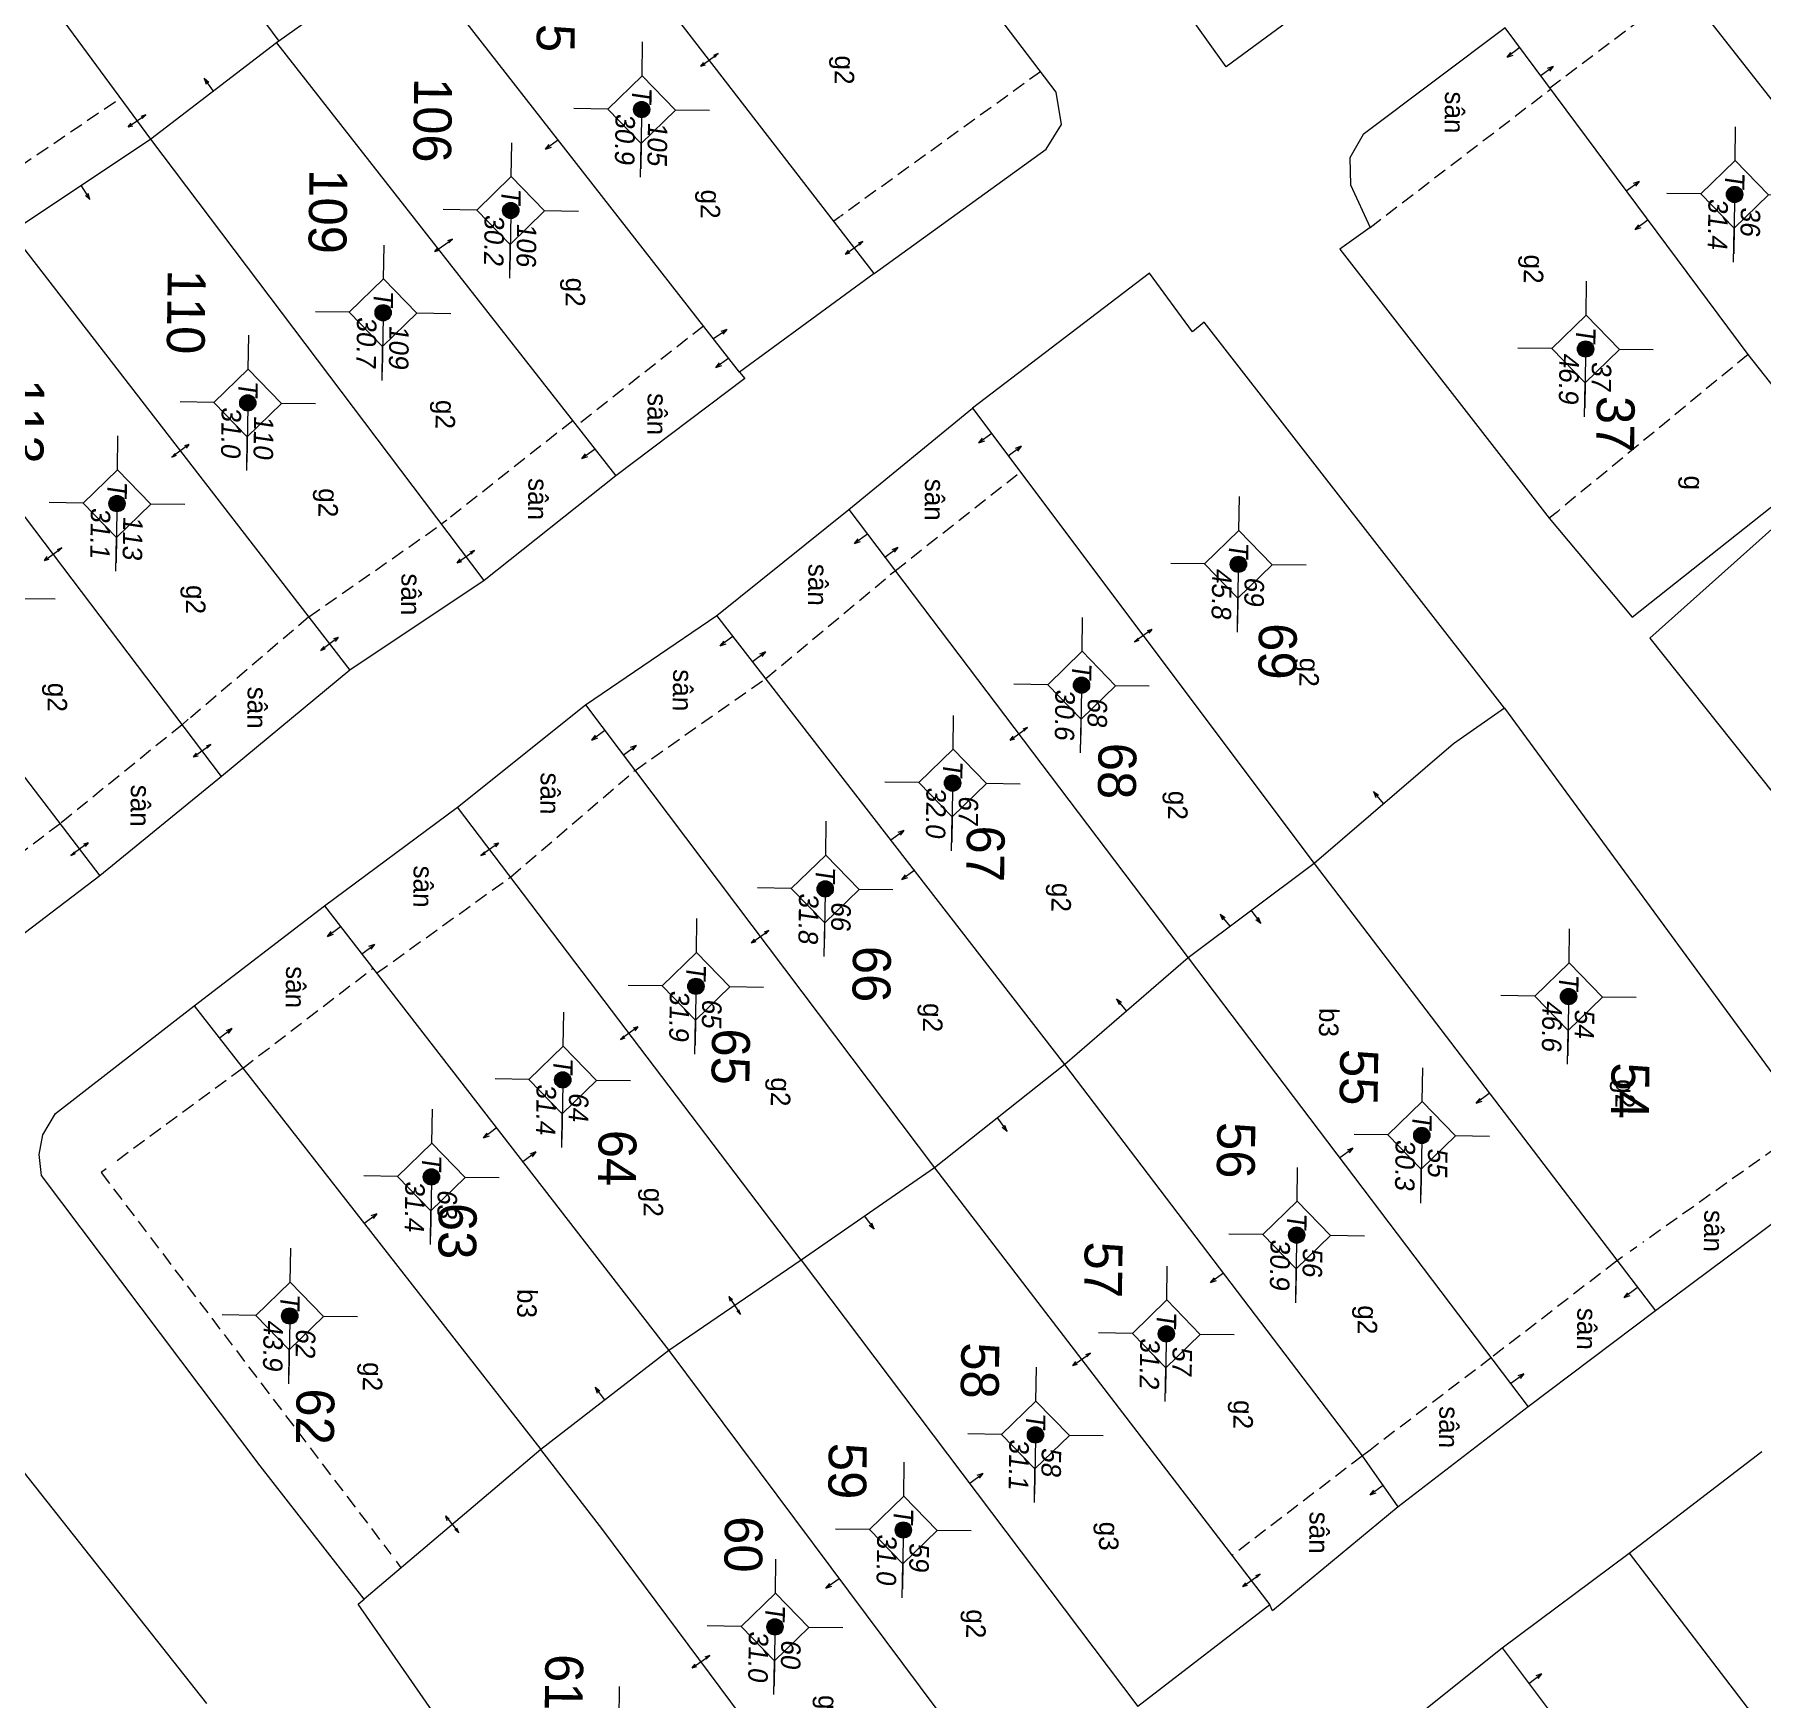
# Model space of a CAD drawing. Extents: x 601689 to 602595, y 1189742 to 1190763.
# Drawn here: x 602113.05 to 602144.93, y 1190360.97 to 1190391.69 of the extents above; entities that cross this region are included whole.
import ezdxf
from ezdxf.enums import TextEntityAlignment as Align

# ---------------------------------------------------------------- set-up
doc = ezdxf.new("R2010")
doc.units = 0
doc.header["$MEASUREMENT"] = 0
doc.linetypes.add('HIDDEN', pattern=[0.375, 0.25, -0.125])
for name, color, linetype in [('10', 250, 'Continuous'), ('11', 7, 'Continuous'), ('13', 7, 'Continuous'), ('14', 7, 'Continuous'), ('15', 7, 'Continuous'), ('16', 7, 'Continuous'), ('53', 7, 'Continuous')]:
    doc.layers.add(name, color=color, linetype=linetype)
doc.layers.get('0').off()
doc.styles.add('TXT', font='vnshx.shx')

# ---------------------------------------------------------------- blocks, each defined once
blk = doc.blocks.new('BDONG')
at = {"color": 7, "linetype": 'Continuous', "lineweight": 0}
for p, q in [((0, 0), (0, -1.508)), ((0, 0), (2.759, 0)), ((0.342, 0), (0.342, -1.508)), ((0.797, 0), (0.797, -1.508)), ((1.274, 0), (1.274, -1.508)), ((1.73, 0), (1.73, -1.508)), ((1.753, 0), (1.753, -1.508)), ((2.072, 0), (2.072, -1.508)), ((2.759, 0), (2.759, -1.508)), ((0, -0.308), (1.73, -0.308)), ((1.753, -0.308), (2.759, -0.308)), ((0, -0.458), (1.73, -0.458)), ((1.753, -0.458), (2.759, -0.458)), ((0, -0.608), (1.73, -0.608)), ((1.753, -0.608), (2.759, -0.608)), ((0, -0.758), (1.73, -0.758)), ((1.753, -0.758), (2.759, -0.758)), ((0, -0.908), (1.73, -0.908)), ((1.753, -0.908), (2.759, -0.908)), ((0, -1.058), (1.73, -1.058)), ((1.753, -1.058), (2.759, -1.058)), ((0, -1.208), (1.73, -1.208)), ((1.753, -1.208), (2.759, -1.208)), ((0, -1.358), (1.73, -1.358)), ((1.753, -1.358), (2.759, -1.358)), ((0, -1.508), (1.73, -1.508)), ((1.753, -1.508), (2.759, -1.508))]:
    blk.add_line(p, q, dxfattribs=at)
at = {"color": 7, "linetype": 'Continuous', "lineweight": 0, "style": 'TXT'}
blk.add_text('B%%182ng c%%184c th%%246a bi%%213n %%174%%233ng ', height=0.049998, rotation=360, dxfattribs=at).set_placement((0.008, 0.046))
for s, height, p in [('(D%%239ng cho ch%%216nh l%%253 bi%%213n %%174%%233ng)', 0.054, (1.743, 0.05)), ('s%%232 TT', 0.05, (0.21, -0.099)), ('s%%232 hi%%214u', 0.049998, (0.639, -0.104)), ('s%%232 hi%%214u th%%246a', 0.049998, (1.135, -0.103)), ('s%%232 hi%%214u th%%246a', 0.049998, (1.612, -0.107)), ('s%%232 TT', 0.05, (1.936, -0.114)), ('s%%232 hi%%214u th%%246a b%%225', 0.049998, (2.559, -0.108)), ('Th%%246a th%%170m', 0.049998, (0.227, -0.214)), ('Th%%246a th%%170m', 0.049998, (0.63, -0.213)), ('g%%232c c%%241a th%%246a', 0.049998, (1.137, -0.187)), ('Th%%246a b%%225', 0.049998, (1.956, -0.203)), ('(ch%%216 %%174%%184nh s%%232 m%%233t l%%199n)', 0.049998, (2.638, -0.204)), ('l%%169n c%%203n', 0.049998, (1.56, -0.224)), ('m%%237i th%%170m', 0.049998, (1.101, -0.282))]:
    blk.add_text(s, height=height, rotation=360, dxfattribs=at).set_placement(p, align=Align.CENTER)
blk = doc.blocks.new('BANG')
at = {"color": 7, "linetype": 'Continuous', "lineweight": 0, "xscale": 9.999585560760034, "yscale": 9.999585560760034, "rotation": 359.9999199552673}
blk.add_blockref('BDONG', (0, 0), dxfattribs=at)
blk = doc.blocks.new('NH3R')
at = {"layer": '16', "color": 7, "linetype": 'Continuous', "lineweight": 0}
for p, q in [((0, 0), (0.297, -0.005)), ((0.297, -0.005), (0.186, 0.031)), ((0.297, -0.005), (0.189, -0.033))]:
    blk.add_line(p, q, dxfattribs=at)
blk = doc.blocks.new('NH3')
at = {"layer": '16', "color": 7, "linetype": 'Continuous', "lineweight": 0}
for p, q in [((-0.199, -0.002), (-0.113, 0.021)), ((0.197, -0.012), (0.107, 0.015)), ((-0.199, -0.002), (0.197, -0.012)), ((-0.199, -0.002), (-0.116, -0.035)), ((0.197, -0.012), (0.104, -0.027))]:
    blk.add_line(p, q, dxfattribs=at)
blk = doc.blocks.new('*M1453145314531453')
at = {"layer": '13', "color": 3, "linetype": 'Continuous', "lineweight": 0}
blk.add_line((602451.326, 1189807.659), (602452.346, 1189807.659), dxfattribs=at)
at = {"layer": '13', "color": 3, "linetype": 'Continuous', "lineweight": 0, "style": 'TXT', "oblique": 7.6055}
for s, p in [('36', (602451.476, 1189807.959)), ('31.4', (602451.326, 1189807.359))]:
    blk.add_text(s, height=0.36, dxfattribs=at).set_placement(p, align=Align.MIDDLE_LEFT)
blk.add_text('T', height=0.36, dxfattribs=at).set_placement((602451.129, 1189807.659), align=Align.MIDDLE_RIGHT)
blk = doc.blocks.new('*M1458145814581458')
at = {"layer": '13', "color": 3, "linetype": 'Continuous', "lineweight": 0}
blk.add_line((602454.219, 1189804.951), (602455.239, 1189804.951), dxfattribs=at)
at = {"layer": '13', "color": 3, "linetype": 'Continuous', "lineweight": 0, "style": 'TXT', "oblique": 7.6055}
for s, p in [('37', (602454.369, 1189805.251)), ('46.9', (602454.219, 1189804.651))]:
    blk.add_text(s, height=0.36, dxfattribs=at).set_placement(p, align=Align.MIDDLE_LEFT)
blk.add_text('T', height=0.36, dxfattribs=at).set_placement((602454.022, 1189804.951), align=Align.MIDDLE_RIGHT)
blk = doc.blocks.new('*M1459145914591459')
at = {"layer": '13', "color": 3, "linetype": 'Continuous', "lineweight": 0}
blk.add_line((602466.176, 1189804.811), (602467.196, 1189804.811), dxfattribs=at)
at = {"layer": '13', "color": 3, "linetype": 'Continuous', "lineweight": 0, "style": 'TXT', "oblique": 7.6055}
for s, p in [('54', (602466.326, 1189805.111)), ('46.6', (602466.176, 1189804.511))]:
    blk.add_text(s, height=0.36, dxfattribs=at).set_placement(p, align=Align.MIDDLE_LEFT)
blk.add_text('T', height=0.36, dxfattribs=at).set_placement((602465.979, 1189804.811), align=Align.MIDDLE_RIGHT)
blk = doc.blocks.new('*M1463146314631463')
at = {"layer": '13', "color": 3, "linetype": 'Continuous', "lineweight": 0}
blk.add_line((602468.779, 1189802.138), (602469.799, 1189802.138), dxfattribs=at)
at = {"layer": '13', "color": 3, "linetype": 'Continuous', "lineweight": 0, "style": 'TXT', "oblique": 7.6055}
for s, p in [('55', (602468.929, 1189802.438)), ('30.3', (602468.779, 1189801.838))]:
    blk.add_text(s, height=0.36, dxfattribs=at).set_placement(p, align=Align.MIDDLE_LEFT)
blk.add_text('T', height=0.36, dxfattribs=at).set_placement((602468.582, 1189802.138), align=Align.MIDDLE_RIGHT)
blk = doc.blocks.new('*M1467146714671467')
at = {"layer": '13', "color": 3, "linetype": 'Continuous', "lineweight": 0}
blk.add_line((602470.653, 1189799.855), (602471.673, 1189799.855), dxfattribs=at)
at = {"layer": '13', "color": 3, "linetype": 'Continuous', "lineweight": 0, "style": 'TXT', "oblique": 7.6055}
for s, p in [('56', (602470.803, 1189800.155)), ('30.9', (602470.653, 1189799.555))]:
    blk.add_text(s, height=0.36, dxfattribs=at).set_placement(p, align=Align.MIDDLE_LEFT)
blk.add_text('T', height=0.36, dxfattribs=at).set_placement((602470.456, 1189799.855), align=Align.MIDDLE_RIGHT)
blk = doc.blocks.new('*M1470147014701470')
at = {"layer": '13', "color": 3, "linetype": 'Continuous', "lineweight": 0}
blk.add_line((602458.287, 1189798.6), (602459.307, 1189798.6), dxfattribs=at)
at = {"layer": '13', "color": 3, "linetype": 'Continuous', "lineweight": 0, "style": 'TXT', "oblique": 7.6055}
for s, p in [('69', (602458.437, 1189798.9)), ('45.8', (602458.287, 1189798.3))]:
    blk.add_text(s, height=0.36, dxfattribs=at).set_placement(p, align=Align.MIDDLE_LEFT)
blk.add_text('T', height=0.36, dxfattribs=at).set_placement((602458.09, 1189798.6), align=Align.MIDDLE_RIGHT)
blk = doc.blocks.new('*M1473147314731473')
at = {"layer": '13', "color": 3, "linetype": 'Continuous', "lineweight": 0}
blk.add_line((602472.51, 1189797.476), (602473.53, 1189797.476), dxfattribs=at)
at = {"layer": '13', "color": 3, "linetype": 'Continuous', "lineweight": 0, "style": 'TXT', "oblique": 7.6055}
for s, p in [('57', (602472.66, 1189797.776)), ('31.2', (602472.51, 1189797.176))]:
    blk.add_text(s, height=0.36, dxfattribs=at).set_placement(p, align=Align.MIDDLE_LEFT)
blk.add_text('T', height=0.36, dxfattribs=at).set_placement((602472.313, 1189797.476), align=Align.MIDDLE_RIGHT)
blk = doc.blocks.new('*M1476147614761476')
at = {"layer": '13', "color": 3, "linetype": 'Continuous', "lineweight": 0}
blk.add_line((602460.559, 1189795.737), (602461.579, 1189795.737), dxfattribs=at)
at = {"layer": '13', "color": 3, "linetype": 'Continuous', "lineweight": 0, "style": 'TXT', "oblique": 7.6055}
for s, p in [('68', (602460.709, 1189796.037)), ('30.6', (602460.559, 1189795.437))]:
    blk.add_text(s, height=0.36, dxfattribs=at).set_placement(p, align=Align.MIDDLE_LEFT)
blk.add_text('T', height=0.36, dxfattribs=at).set_placement((602460.362, 1189795.737), align=Align.MIDDLE_RIGHT)
blk = doc.blocks.new('*M1478147814781478')
at = {"layer": '13', "color": 3, "linetype": 'Continuous', "lineweight": 0}
blk.add_line((602474.411, 1189795.088), (602475.431, 1189795.088), dxfattribs=at)
at = {"layer": '13', "color": 3, "linetype": 'Continuous', "lineweight": 0, "style": 'TXT', "oblique": 7.6055}
blk.add_text('T', height=0.36, dxfattribs=at).set_placement((602474.214, 1189795.088), align=Align.MIDDLE_RIGHT)
for s, p in [('58', (602474.561, 1189795.388)), ('31.1', (602474.411, 1189794.788))]:
    blk.add_text(s, height=0.36, dxfattribs=at).set_placement(p, align=Align.MIDDLE_LEFT)
blk = doc.blocks.new('*M1482148214821482')
at = {"layer": '13', "color": 3, "linetype": 'Continuous', "lineweight": 0}
blk.add_line((602462.401, 1189793.383), (602463.421, 1189793.383), dxfattribs=at)
at = {"layer": '13', "color": 3, "linetype": 'Continuous', "lineweight": 0, "style": 'TXT', "oblique": 7.6055}
for s, p in [('67', (602462.551, 1189793.683)), ('32.0', (602462.401, 1189793.083))]:
    blk.add_text(s, height=0.36, dxfattribs=at).set_placement(p, align=Align.MIDDLE_LEFT)
blk.add_text('T', height=0.36, dxfattribs=at).set_placement((602462.204, 1189793.383), align=Align.MIDDLE_RIGHT)
blk = doc.blocks.new('*M1483148314831483')
at = {"layer": '13', "color": 3, "linetype": 'Continuous', "lineweight": 0}
blk.add_line((602476.202, 1189792.674), (602477.222, 1189792.674), dxfattribs=at)
at = {"layer": '13', "color": 3, "linetype": 'Continuous', "lineweight": 0, "style": 'TXT', "oblique": 7.6055}
for s, p in [('59', (602476.352, 1189792.974)), ('31.0', (602476.202, 1189792.374))]:
    blk.add_text(s, height=0.36, dxfattribs=at).set_placement(p, align=Align.MIDDLE_LEFT)
blk.add_text('T', height=0.36, dxfattribs=at).set_placement((602476.005, 1189792.674), align=Align.MIDDLE_RIGHT)
blk = doc.blocks.new('*M1487148714871487')
at = {"layer": '13', "color": 3, "linetype": 'Continuous', "lineweight": 0}
blk.add_line((602464.389, 1189791.06), (602465.409, 1189791.06), dxfattribs=at)
at = {"layer": '13', "color": 3, "linetype": 'Continuous', "lineweight": 0, "style": 'TXT', "oblique": 7.6055}
for s, p in [('66', (602464.539, 1189791.36)), ('31.8', (602464.389, 1189790.76))]:
    blk.add_text(s, height=0.36, dxfattribs=at).set_placement(p, align=Align.MIDDLE_LEFT)
blk.add_text('T', height=0.36, dxfattribs=at).set_placement((602464.192, 1189791.06), align=Align.MIDDLE_RIGHT)
blk = doc.blocks.new('*M1489148914891489')
at = {"layer": '13', "color": 3, "linetype": 'Continuous', "lineweight": 0}
blk.add_line((602478.026, 1189790.331), (602479.046, 1189790.331), dxfattribs=at)
at = {"layer": '13', "color": 3, "linetype": 'Continuous', "lineweight": 0, "style": 'TXT', "oblique": 7.6055}
for s, p in [('60', (602478.176, 1189790.631)), ('31.0', (602478.026, 1189790.031))]:
    blk.add_text(s, height=0.36, dxfattribs=at).set_placement(p, align=Align.MIDDLE_LEFT)
blk.add_text('T', height=0.36, dxfattribs=at).set_placement((602477.829, 1189790.331), align=Align.MIDDLE_RIGHT)
blk = doc.blocks.new('*M1494149414941494')
at = {"layer": '13', "color": 3, "linetype": 'Continuous', "lineweight": 0}
blk.add_line((602466.222, 1189788.701), (602467.242, 1189788.701), dxfattribs=at)
at = {"layer": '13', "color": 3, "linetype": 'Continuous', "lineweight": 0, "style": 'TXT', "oblique": 7.6055}
blk.add_text('T', height=0.36, dxfattribs=at).set_placement((602466.025, 1189788.701), align=Align.MIDDLE_RIGHT)
for s, p in [('65', (602466.372, 1189789.001)), ('31.9', (602466.222, 1189788.401))]:
    blk.add_text(s, height=0.36, dxfattribs=at).set_placement(p, align=Align.MIDDLE_LEFT)
blk = doc.blocks.new('*M1498149814981498')
at = {"layer": '13', "color": 3, "linetype": 'Continuous', "lineweight": 0}
blk.add_line((602450.051, 1189787.464), (602451.071, 1189787.464), dxfattribs=at)
at = {"layer": '13', "color": 3, "linetype": 'Continuous', "lineweight": 0, "style": 'TXT', "oblique": 7.6055}
for s, p in [('105', (602450.201, 1189787.764)), ('30.9', (602450.051, 1189787.164))]:
    blk.add_text(s, height=0.36, dxfattribs=at).set_placement(p, align=Align.MIDDLE_LEFT)
blk.add_text('T', height=0.36, dxfattribs=at).set_placement((602449.854, 1189787.464), align=Align.MIDDLE_RIGHT)
blk = doc.blocks.new('*M1501150115011501')
at = {"layer": '13', "color": 3, "linetype": 'Continuous', "lineweight": 0}
blk.add_line((602467.984, 1189786.268), (602469.004, 1189786.268), dxfattribs=at)
at = {"layer": '13', "color": 3, "linetype": 'Continuous', "lineweight": 0, "style": 'TXT', "oblique": 7.6055}
for s, p in [('64', (602468.134, 1189786.568)), ('31.4', (602467.984, 1189785.968))]:
    blk.add_text(s, height=0.36, dxfattribs=at).set_placement(p, align=Align.MIDDLE_LEFT)
blk.add_text('T', height=0.36, dxfattribs=at).set_placement((602467.787, 1189786.268), align=Align.MIDDLE_RIGHT)
blk = doc.blocks.new('*M1505150515051505')
at = {"layer": '13', "color": 3, "linetype": 'Continuous', "lineweight": 0}
blk.add_line((602451.95, 1189785.075), (602452.97, 1189785.075), dxfattribs=at)
at = {"layer": '13', "color": 3, "linetype": 'Continuous', "lineweight": 0, "style": 'TXT', "oblique": 7.6055}
for s, p in [('106', (602452.1, 1189785.375)), ('30.2', (602451.95, 1189784.775))]:
    blk.add_text(s, height=0.36, dxfattribs=at).set_placement(p, align=Align.MIDDLE_LEFT)
blk.add_text('T', height=0.36, dxfattribs=at).set_placement((602451.753, 1189785.075), align=Align.MIDDLE_RIGHT)
blk = doc.blocks.new('*M1509150915091509')
at = {"layer": '13', "color": 3, "linetype": 'Continuous', "lineweight": 0}
blk.add_line((602469.811, 1189783.87), (602470.831, 1189783.87), dxfattribs=at)
at = {"layer": '13', "color": 3, "linetype": 'Continuous', "lineweight": 0, "style": 'TXT', "oblique": 7.6055}
for s, p in [('63', (602469.961, 1189784.17)), ('31.4', (602469.811, 1189783.57))]:
    blk.add_text(s, height=0.36, dxfattribs=at).set_placement(p, align=Align.MIDDLE_LEFT)
blk.add_text('T', height=0.36, dxfattribs=at).set_placement((602469.614, 1189783.87), align=Align.MIDDLE_RIGHT)
blk = doc.blocks.new('*M1512151215121512')
at = {"layer": '13', "color": 3, "linetype": 'Continuous', "lineweight": 0}
blk.add_line((602453.871, 1189782.747), (602454.891, 1189782.747), dxfattribs=at)
at = {"layer": '13', "color": 3, "linetype": 'Continuous', "lineweight": 0, "style": 'TXT', "oblique": 7.6055}
for s, p in [('109', (602454.021, 1189783.047)), ('30.7', (602453.871, 1189782.447))]:
    blk.add_text(s, height=0.36, dxfattribs=at).set_placement(p, align=Align.MIDDLE_LEFT)
blk.add_text('T', height=0.36, dxfattribs=at).set_placement((602453.674, 1189782.747), align=Align.MIDDLE_RIGHT)
blk = doc.blocks.new('*M1515151515151515')
at = {"layer": '13', "color": 3, "linetype": 'Continuous', "lineweight": 0}
blk.add_line((602472.415, 1189781.292), (602473.435, 1189781.292), dxfattribs=at)
at = {"layer": '13', "color": 3, "linetype": 'Continuous', "lineweight": 0, "style": 'TXT', "oblique": 7.6055}
for s, p in [('62', (602472.565, 1189781.592)), ('43.9', (602472.415, 1189780.992))]:
    blk.add_text(s, height=0.36, dxfattribs=at).set_placement(p, align=Align.MIDDLE_LEFT)
blk.add_text('T', height=0.36, dxfattribs=at).set_placement((602472.218, 1189781.292), align=Align.MIDDLE_RIGHT)
blk = doc.blocks.new('*M1520152015201520')
at = {"layer": '13', "color": 3, "linetype": 'Continuous', "lineweight": 0}
blk.add_line((602455.572, 1189780.273), (602456.592, 1189780.273), dxfattribs=at)
at = {"layer": '13', "color": 3, "linetype": 'Continuous', "lineweight": 0, "style": 'TXT', "oblique": 7.6055}
for s, p in [('110', (602455.722, 1189780.573)), ('31.0', (602455.572, 1189779.973))]:
    blk.add_text(s, height=0.36, dxfattribs=at).set_placement(p, align=Align.MIDDLE_LEFT)
blk.add_text('T', height=0.36, dxfattribs=at).set_placement((602455.375, 1189780.273), align=Align.MIDDLE_RIGHT)
blk = doc.blocks.new('*M1525152515251525')
at = {"layer": '13', "color": 3, "linetype": 'Continuous', "lineweight": 0}
blk.add_line((602457.466, 1189777.885), (602458.486, 1189777.885), dxfattribs=at)
at = {"layer": '13', "color": 3, "linetype": 'Continuous', "lineweight": 0, "style": 'TXT', "oblique": 7.6055}
for s, p in [('113', (602457.616, 1189778.185)), ('31.1', (602457.466, 1189777.585))]:
    blk.add_text(s, height=0.36, dxfattribs=at).set_placement(p, align=Align.MIDDLE_LEFT)
blk.add_text('T', height=0.36, dxfattribs=at).set_placement((602457.269, 1189777.885), align=Align.MIDDLE_RIGHT)
blk = doc.blocks.new('CENTRD')
at = {"layer": '11', "linetype": 'Continuous', "lineweight": 0}
h = blk.add_hatch(color=2, dxfattribs=at)
edge = h.paths.add_edge_path()
edge.add_arc((0, 0), 0.15, 0, 360)
at = {"layer": '11', "color": 2, "linetype": 'Continuous', "lineweight": 0}
for p, q in [((0, 1.25), (0, 0.625)), ((0, 0.625), (-0.625, 0)), ((0.625, 0), (0, 0.625)), ((-0.625, 0), (-1.25, 0)), ((-0.625, 0), (0, -0.625)), ((0, -0.625), (0.625, 0)), ((1.25, 0), (0.625, 0)), ((0, -0.625), (0, -1.25))]:
    blk.add_line(p, q, dxfattribs=at)
blk.add_circle((0, 0), 0.15, dxfattribs=at)

msp = doc.modelspace()

# ---------------------------------------------------------------- linework, layer by layer
at = {"layer": '10', "color": 7, "linetype": 'Continuous', "lineweight": 0}
for p, q in [((602111.109, 1190400.372), (602117.559, 1190391.564)), ((602115.194, 1190389.756), (602108.911, 1190398.312)), ((602128.551, 1190387.273), (602122.449, 1190395.176)), ((602142.639, 1190393.64), (602148.556, 1190386.088)), ((602119.963, 1190393.271), (602117.559, 1190391.564)), ((602126.066, 1190385.457), (602119.963, 1190393.271)), ((602117.519, 1190391.534), (602115.194, 1190389.756)), ((602117.559, 1190391.564), (602117.519, 1190391.534)), ((602117.519, 1190391.534), (602123.779, 1190383.538)), ((602115.194, 1190389.756), (602112.701, 1190388.09)), ((602121.353, 1190381.611), (602115.194, 1190389.756)), ((602112.62, 1190388.041), (602118.87, 1190379.955)), ((602128.551, 1190387.273), (602126.066, 1190385.457)), ((602116.503, 1190377.988), (602110.275, 1190386.213)), ((602128.082, 1190382.919), (602130.367, 1190384.787)), ((602130.367, 1190384.787), (602136.671, 1190376.381)), ((602107.861, 1190384.506), (602114.258, 1190376.158)), ((602123.779, 1190383.538), (602121.353, 1190381.611)), ((602125.644, 1190380.962), (602128.082, 1190382.919)), ((602128.082, 1190382.919), (602134.348, 1190374.642)), ((602121.353, 1190381.611), (602118.87, 1190379.955)), ((602123.222, 1190379.315), (602125.644, 1190380.962)), ((602132.071, 1190372.673), (602125.644, 1190380.962)), ((602118.87, 1190379.955), (602116.503, 1190377.988)), ((602120.855, 1190377.427), (602123.222, 1190379.315)), ((602123.222, 1190379.315), (602129.664, 1190370.767)), ((602116.503, 1190377.988), (602114.258, 1190376.158)), ((602118.4, 1190375.601), (602120.855, 1190377.427)), ((602127.201, 1190369.06), (602120.855, 1190377.427)), ((602114.258, 1190376.158), (602111.943, 1190374.4)), ((602136.671, 1190376.381), (602134.348, 1190374.642)), ((602136.671, 1190376.381), (602142.969, 1190368.123)), ((602115.995, 1190373.754), (602118.4, 1190375.601)), ((602118.4, 1190375.601), (602124.758, 1190367.394)), ((602134.348, 1190374.642), (602132.071, 1190372.673)), ((602134.348, 1190374.642), (602140.624, 1190366.356)), ((602115.995, 1190373.754), (602122.393, 1190365.566)), ((602132.071, 1190372.673), (602129.664, 1190370.767)), ((602129.664, 1190370.767), (602127.201, 1190369.06)), ((602129.664, 1190370.767), (602135.854, 1190362.701)), ((602127.201, 1190369.06), (602124.758, 1190367.394)), ((602127.201, 1190369.06), (602133.418, 1190360.824)), ((602142.969, 1190368.123), (602140.624, 1190366.356)), ((602124.758, 1190367.394), (602122.393, 1190365.566)), ((602124.758, 1190367.394), (602131.043, 1190358.977)), ((602140.624, 1190366.356), (602138.219, 1190364.509)), ((602122.393, 1190365.566), (602119.134, 1190362.8)), ((602142.487, 1190363.65), (602144.934, 1190365.527)), ((602140.144, 1190361.902), (602142.487, 1190363.65)), ((602142.487, 1190363.65), (602148.677, 1190355.565)), ((602135.854, 1190362.701), (602133.418, 1190360.824)), ((602140.144, 1190361.902), (602146.321, 1190353.677))]:
    msp.add_line(p, q, dxfattribs=at)
for points in [[(602128.551, 1190387.273), (602131.722, 1190389.569), (602132.009, 1190390.025), (602131.907, 1190390.626), (602127.771, 1190396.064), (602125.742, 1190398.352), (602122.224, 1190395.549)], [(602142.935, 1190397.046), (602140.347, 1190394.991), (602135.044, 1190391.094), (602133.915, 1190392.679), (602131.917, 1190395.077)], [(602140.194, 1190391.813), (602137.576, 1190389.839), (602137.331, 1190389.412), (602137.344, 1190388.912), (602137.703, 1190388.127), (602137.147, 1190387.725), (602141.01, 1190382.761), (602142.544, 1190380.93), (602146.215, 1190383.84)], [(602146.215, 1190383.84), (602144.681, 1190385.781), (602140.194, 1190391.813)], [(602140.182, 1190379.253), (602134.638, 1190386.379), (602134.427, 1190386.202), (602133.631, 1190387.283), (602130.367, 1190384.787)], [(602126.066, 1190385.457), (602126.164, 1190385.335), (602123.779, 1190383.538)], [(602146.099, 1190383.432), (602142.87, 1190380.546), (602148.443, 1190373.538), (602149.047, 1190373.081), (602149.971, 1190373.368), (602152.446, 1190375.225)], [(602140.182, 1190379.253), (602139.242, 1190378.596), (602136.671, 1190376.381)], [(602140.182, 1190379.253), (602145.817, 1190371.574), (602146.061, 1190371.152), (602146.022, 1190370.492), (602145.606, 1190370.087), (602142.969, 1190368.123)], [(602119.134, 1190362.8), (602117.218, 1190365.267), (602113.181, 1190370.622), (602113.137, 1190371.013), (602113.202, 1190371.372), (602113.437, 1190371.769), (602115.995, 1190373.754)], [(602138.219, 1190364.509), (602137.562, 1190365.448), (602132.071, 1190372.673)], [(602116.228, 1190360.88), (602110.606, 1190367.987), (602109.72, 1190369.05), (602106.427, 1190366.635), (602106.495, 1190366.544)], [(602128.639, 1190357.229), (602123.543, 1190364.08), (602122.393, 1190365.566)], [(602138.219, 1190364.509), (602135.903, 1190362.59), (602135.854, 1190362.701)], [(602128.639, 1190357.229), (602125.082, 1190354.539), (602120.641, 1190360.38), (602119.023, 1190362.712), (602119.134, 1190362.8)], [(602137.925, 1190359.813), (602137.778, 1190360.015), (602140.144, 1190361.902)]]:
    msp.add_lwpolyline(points, dxfattribs=at)
at = {"layer": '14', "color": 6, "linetype": 'HIDDEN', "lineweight": 0}
for p, q in [((602141.019, 1190390.702), (602143.484, 1190392.557)), ((602131.622, 1190391.001), (602127.925, 1190388.331)), ((602112.162, 1190388.837), (602114.634, 1190390.513)), ((602137.703, 1190388.127), (602141.039, 1190390.682)), ((602127.915, 1190388.321), (602127.804, 1190388.243)), ((602125.397, 1190386.305), (602123.073, 1190384.477)), ((602144.681, 1190385.781), (602141.161, 1190382.879)), ((602122.984, 1190384.558), (602120.658, 1190382.721)), ((602128.935, 1190381.787), (602131.251, 1190383.615)), ((602141.161, 1190382.879), (602141.01, 1190382.761)), ((602118.114, 1190380.936), (602120.567, 1190382.652)), ((602120.658, 1190382.721), (602120.567, 1190382.652)), ((602126.548, 1190379.8), (602128.834, 1190381.698)), ((602128.844, 1190381.718), (602128.935, 1190381.787)), ((602118.114, 1190380.936), (602115.897, 1190379.046)), ((602124.135, 1190378.103), (602126.548, 1190379.8)), ((602115.776, 1190378.947), (602113.521, 1190377.118)), ((602115.887, 1190379.046), (602115.776, 1190378.947)), ((602121.837, 1190376.134), (602124.135, 1190378.103)), ((602113.521, 1190377.118), (602111.207, 1190375.359)), ((602119.363, 1190374.358), (602121.837, 1190376.134)), ((602116.89, 1190372.602), (602119.295, 1190374.449)), ((602116.89, 1190372.602), (602114.474, 1190370.824)), ((602145.817, 1190371.574), (602142.737, 1190369.387)), ((602142.363, 1190369.122), (602142.252, 1190369.044)), ((602142.625, 1190369.308), (602142.504, 1190369.22)), ((602137.703, 1190365.556), (602137.562, 1190365.448)), ((602137.562, 1190365.448), (602135.157, 1190363.61)), ((602119.725, 1190363.502), (602119.813, 1190363.381))]:
    msp.add_line(p, q, dxfattribs=at)
for points in [[(602114.373, 1190370.746), (602114.282, 1190370.677), (602119.627, 1190363.634)], [(602142.252, 1190369.044), (602139.947, 1190367.265), (602137.703, 1190365.556)]]:
    msp.add_lwpolyline(points, dxfattribs=at)

# ---------------------------------------------------------------- block references
at = {"color": 7, "linetype": 'Continuous', "lineweight": 0, "rotation": 269.2144660607985}
msp.add_blockref('BANG', (602142.542, 1190390.211), dxfattribs=at)
at = {"layer": '11', "color": 2, "linetype": 'Continuous', "lineweight": 0, "rotation": 269.1680420500809}
for p in [(602124.257, 1190390.303), (602144.432, 1190388.735), (602121.841, 1190388.439), (602119.485, 1190386.552), (602141.682, 1190385.882), (602116.987, 1190384.887), (602114.572, 1190383.028), (602135.273, 1190381.907), (602112.182, 1190381.281), (602132.377, 1190379.676), (602129.996, 1190377.869), (602127.645, 1190375.915), (602125.259, 1190374.116), (602141.368, 1190373.928), (602122.801, 1190372.39), (602138.658, 1190371.364), (602120.377, 1190370.598), (602136.348, 1190369.524), (602117.761, 1190368.031), (602133.942, 1190367.701), (602131.527, 1190365.835), (602129.087, 1190364.08), (602126.718, 1190362.29), (602123.83, 1190359.938)]:
    msp.add_blockref('CENTRD', p, dxfattribs=at)
at = {"layer": '13', "color": 3, "linetype": 'Continuous', "lineweight": 0, "rotation": 269.1680420500809}
for name in ['*M1498149814981498', '*M1453145314531453', '*M1505150515051505', '*M1512151215121512', '*M1458145814581458', '*M1520152015201520', '*M1525152515251525', '*M1470147014701470', '*M1476147614761476', '*M1482148214821482', '*M1487148714871487', '*M1494149414941494', '*M1459145914591459', '*M1501150115011501', '*M1463146314631463', '*M1509150915091509', '*M1467146714671467', '*M1515151515151515', '*M1473147314731473', '*M1478147814781478', '*M1483148314831483', '*M1489148914891489']:
    msp.add_blockref(name, (-578790.27, 1810052.359), dxfattribs=at)
at = {"layer": '16', "color": 7, "linetype": 'Continuous', "lineweight": 0}
for name, p, rotation in [('NH3R', (602140.469, 1190391.449), 218.3074953910172), ('NH3', (602125.505, 1190391.224), 37.67217895923469), ('NH3R', (602113.913, 1190388.893), 303.6739679638138), ('NH3R', (602142.835, 1190388.266), 218.3074953910172), ('NH3', (602120.598, 1190387.801), 36.56979572926547), ('NH3', (602128.178, 1190387.757), 37.67217895923469), ('NH3', (602115.745, 1190383.998), 217.7012213932769), ('NH3R', (602131.025, 1190383.908), 37.78684909737306), ('NH3', (602121.009, 1190382.056), 36.56979572926547), ('NH3R', (602128.749, 1190382.039), 37.78684909737306), ('NH3', (602118.496, 1190380.43), 217.7012213932769), ('NH3', (602133.519, 1190380.584), 216.8740283829644), ('NH3R', (602126.303, 1190380.113), 37.78684909737306), ('NH3', (602113.884, 1190376.644), 217.530506945374), ('NH3R', (602128.857, 1190376.818), 37.78684909737306), ('NH3R', (602135.51, 1190375.516), 306.9219523239677), ('NH3', (602126.443, 1190375.041), 37.0073402308781), ('NH3R', (602133.215, 1190373.658), 130.7214175464564), ('NH3R', (602130.827, 1190371.68), 306.9219523239677), ('NH3R', (602128.372, 1190369.875), 306.9219523239677), ('NH3R', (602123.575, 1190366.48), 127.7012213932769)]:
    msp.add_blockref(name, p, dxfattribs=dict(at, rotation=rotation))
for name, p, xscale, yscale, rotation in [('NH3R', (602140.841, 1190390.924), 0.99999843180342, 0.99999843180342, 36.65523200067762), ('NH3R', (602116.356, 1190390.64), 1.000001619411923, 1.000001619411923, 127.3781664772776), ('NH3', (602114.938, 1190390.1), 1.000001949508649, 1.000001949508649, 36.27374191136761), ('NH3R', (602122.724, 1190389.743), 1.000001330807591, 1.000001330807591, 215.8733745387972), ('NH3R', (602142.432, 1190388.802), 0.99999843180342, 0.99999843180342, 36.65523200067762), ('NH3R', (602125.584, 1190386.073), 0.9999985186375996, 0.9999985186375996, 35.6067252016022), ('NH3R', (602125.869, 1190385.71), 1.000001330807591, 1.000001330807591, 215.8733745387972), ('NH3R', (602123.396, 1190384.033), 1.000001330807591, 1.000001330807591, 215.8733745387972), ('NH3R', (602130.72, 1190384.323), 0.9999987321288678, 0.9999987321288678, 217.1782330570104), ('NH3R', (602128.425, 1190382.464), 0.9999987321288678, 0.9999987321288678, 217.1782330570104), ('NH3', (602113.389, 1190382.1), 1.000002010310792, 1.000002010310792, 37.13035556010408), ('NH3R', (602125.949, 1190380.578), 0.9999987321288678, 0.9999987321288678, 217.1782330570104), ('NH3R', (602123.575, 1190378.84), 1.000001392520506, 1.000001392520506, 217.7574316395011), ('NH3', (602131.215, 1190378.785), 0.9999987321288678, 0.9999987321288678, 37.1782330570104), ('NH3', (602116.14, 1190378.472), 1.000002010310792, 1.000002010310792, 37.13035556010408), ('NH3R', (602123.918, 1190378.385), 1.000001206243339, 1.000001206243339, 37.92010295549296), ('NH3R', (602137.957, 1190377.483), 0.9999987168307041, 0.9999987168307041, 130.7503323446639), ('NH3', (602121.455, 1190376.64), 0.9999987321288678, 0.9999987321288678, 217.1782330570104), ('NH3R', (602129.3, 1190376.262), 0.9999987321288678, 0.9999987321288678, 217.1782330570104), ('NH3R', (602135.126, 1190375.222), 0.9999987168307041, 0.9999987168307041, 130.7503323446639), ('NH3R', (602118.695, 1190375.217), 1.000001392520506, 1.000001392520506, 217.7574316395011), ('NH3R', (602119.088, 1190374.712), 1.000001206243339, 1.000001206243339, 37.92010295549296), ('NH3R', (602116.457, 1190373.158), 1.000001206243339, 1.000001206243339, 37.92010295549296), ('NH3', (602124.029, 1190373.244), 0.9999987321288678, 0.9999987321288678, 217.1782330570104), ('NH3R', (602139.904, 1190372.136), 1.000001741840242, 1.000001741840242, 217.148982233776), ('NH3R', (602121.574, 1190371.497), 1.000001392520506, 1.000001392520506, 217.7574316395011), ('NH3R', (602122.066, 1190370.88), 1.000001206243339, 1.000001206243339, 37.92010295549296), ('NH3R', (602137.148, 1190370.954), 1.000001741840242, 1.000001741840242, 37.14898223377603), ('NH3R', (602119.13, 1190369.741), 1.000001206243339, 1.000001206243339, 37.92010295549296), ('NH3R', (602134.999, 1190368.823), 1.000001741840242, 1.000001741840242, 217.148982233776), ('NH3R', (602142.634, 1190368.548), 1.000001741840242, 1.000001741840242, 217.148982233776), ('NH3', (602125.98, 1190368.227), 0.9999981681241076, 0.9999981681241076, 304.3068576087061), ('NH3', (602132.376, 1190367.239), 0.99999843180342, 0.99999843180342, 36.65523200067762), ('NH3R', (602140.301, 1190366.79), 1.000001741840242, 1.000001741840242, 37.14898223377603), ('NH3R', (602130.315, 1190364.947), 0.9999984216769212, 0.9999984216769212, 37.05542789136397), ('NH3R', (602137.945, 1190364.902), 1.000001741840242, 1.000001741840242, 217.148982233776), ('NH3', (602120.764, 1190364.188), 0.999998135077452, 0.999998135077452, 310.3248022655654), ('NH3R', (602127.901, 1190363.18), 1.000001146449454, 1.000001146449454, 216.7513397653609), ('NH3', (602135.51, 1190363.156), 0.99999843180342, 0.99999843180342, 36.65523200067762), ('NH3', (602125.349, 1190361.656), 0.99999843180342, 0.99999843180342, 36.65523200067762), ('NH3R', (602140.634, 1190361.246), 1.000003043155208, 1.000003043155208, 38.35549672937514)]:
    msp.add_blockref(name, p, dxfattribs=dict(at, xscale=xscale, yscale=yscale, rotation=rotation))

# ---------------------------------------------------------------- texts
at = {"layer": '15', "color": 7, "linetype": 'Continuous', "lineweight": 0, "style": 'TXT'}
for s, p in [('g2', (602128.006, 1190391.3)), ('s%%169n', (602139.268, 1190390.636)), ('g2', (602125.532, 1190388.824)), ('g2', (602140.726, 1190387.625)), ('g2', (602123.039, 1190387.198)), ('s%%169n', (602124.55, 1190385.067)), ('g2', (602120.638, 1190384.941)), ('s%%169n', (602122.348, 1190383.498)), ('s%%169n', (602129.669, 1190383.487)), ('g', (602143.68, 1190383.545)), ('g2', (602118.476, 1190383.311)), ('s%%169n', (602127.517, 1190381.916)), ('g2', (602116.031, 1190381.524)), ('s%%169n', (602120.005, 1190381.739)), ('s%%169n', (602125.02, 1190379.97)), ('g2', (602136.584, 1190380.182)), ('g2', (602113.477, 1190379.719)), ('s%%169n', (602117.166, 1190379.648)), ('s%%169n', (602122.574, 1190378.064)), ('s%%169n', (602115.01, 1190377.838)), ('g2', (602134.16, 1190377.725)), ('s%%169n', (602120.23, 1190376.346)), ('g2', (602132.007, 1190376.025)), ('s%%169n', (602117.875, 1190374.489)), ('g2', (602129.636, 1190373.807)), ('b3', (602136.945, 1190373.717)), ('g2', (602126.827, 1190372.435)), ('g2', (602142.417, 1190372.402)), ('g2', (602124.479, 1190370.397)), ('s%%169n', (602144.054, 1190369.989)), ('b3', (602122.144, 1190368.529)), ('g2', (602137.66, 1190368.227)), ('s%%169n', (602141.71, 1190368.181)), ('g2', (602119.295, 1190367.178)), ('g2', (602135.366, 1190366.478)), ('s%%169n', (602139.164, 1190366.366)), ('s%%169n', (602136.768, 1190364.418)), ('g3', (602132.885, 1190364.232)), ('g2', (602130.433, 1190362.615)), ('g2', (602127.701, 1190361.032))]:
    msp.add_text(s, height=0.36, rotation=269.2144, dxfattribs=at).set_placement(p, align=Align.MIDDLE_LEFT)
at = {"layer": '53', "color": 200, "linetype": 'Continuous', "lineweight": 0, "style": 'TXT'}
for s, p in [(' 105', (602122.692, 1190393.183)), (' 106', (602120.413, 1190391.145)), (' 109', (602118.48, 1190389.46)), (' 110', (602115.864, 1190387.606)), (' 113', (602112.887, 1190385.587)), (' 37', (602142.244, 1190385.275)), (' 69', (602136.007, 1190381.08)), (' 68', (602133.046, 1190378.871)), (' 67', (602130.615, 1190377.344)), (' 66', (602128.514, 1190375.122)), (' 65', (602125.913, 1190373.598)), (' 55', (602137.509, 1190373.218)), (' 54', (602142.516, 1190372.97)), (' 64', (602123.818, 1190371.726)), (' 56', (602135.24, 1190371.87)), (' 63', (602120.869, 1190370.377)), (' 57', (602132.79, 1190369.664)), (' 58', (602130.514, 1190367.804)), (' 62', (602118.242, 1190366.953)), (' 59', (602128.068, 1190365.948)), (' 60', (602126.149, 1190364.595)), (' 61', (602122.835, 1190362.049))]:
    msp.add_text(s, height=0.7, rotation=269.2144, dxfattribs=at).set_placement(p, align=Align.MIDDLE_LEFT)

doc.saveas('drawing.dxf')
